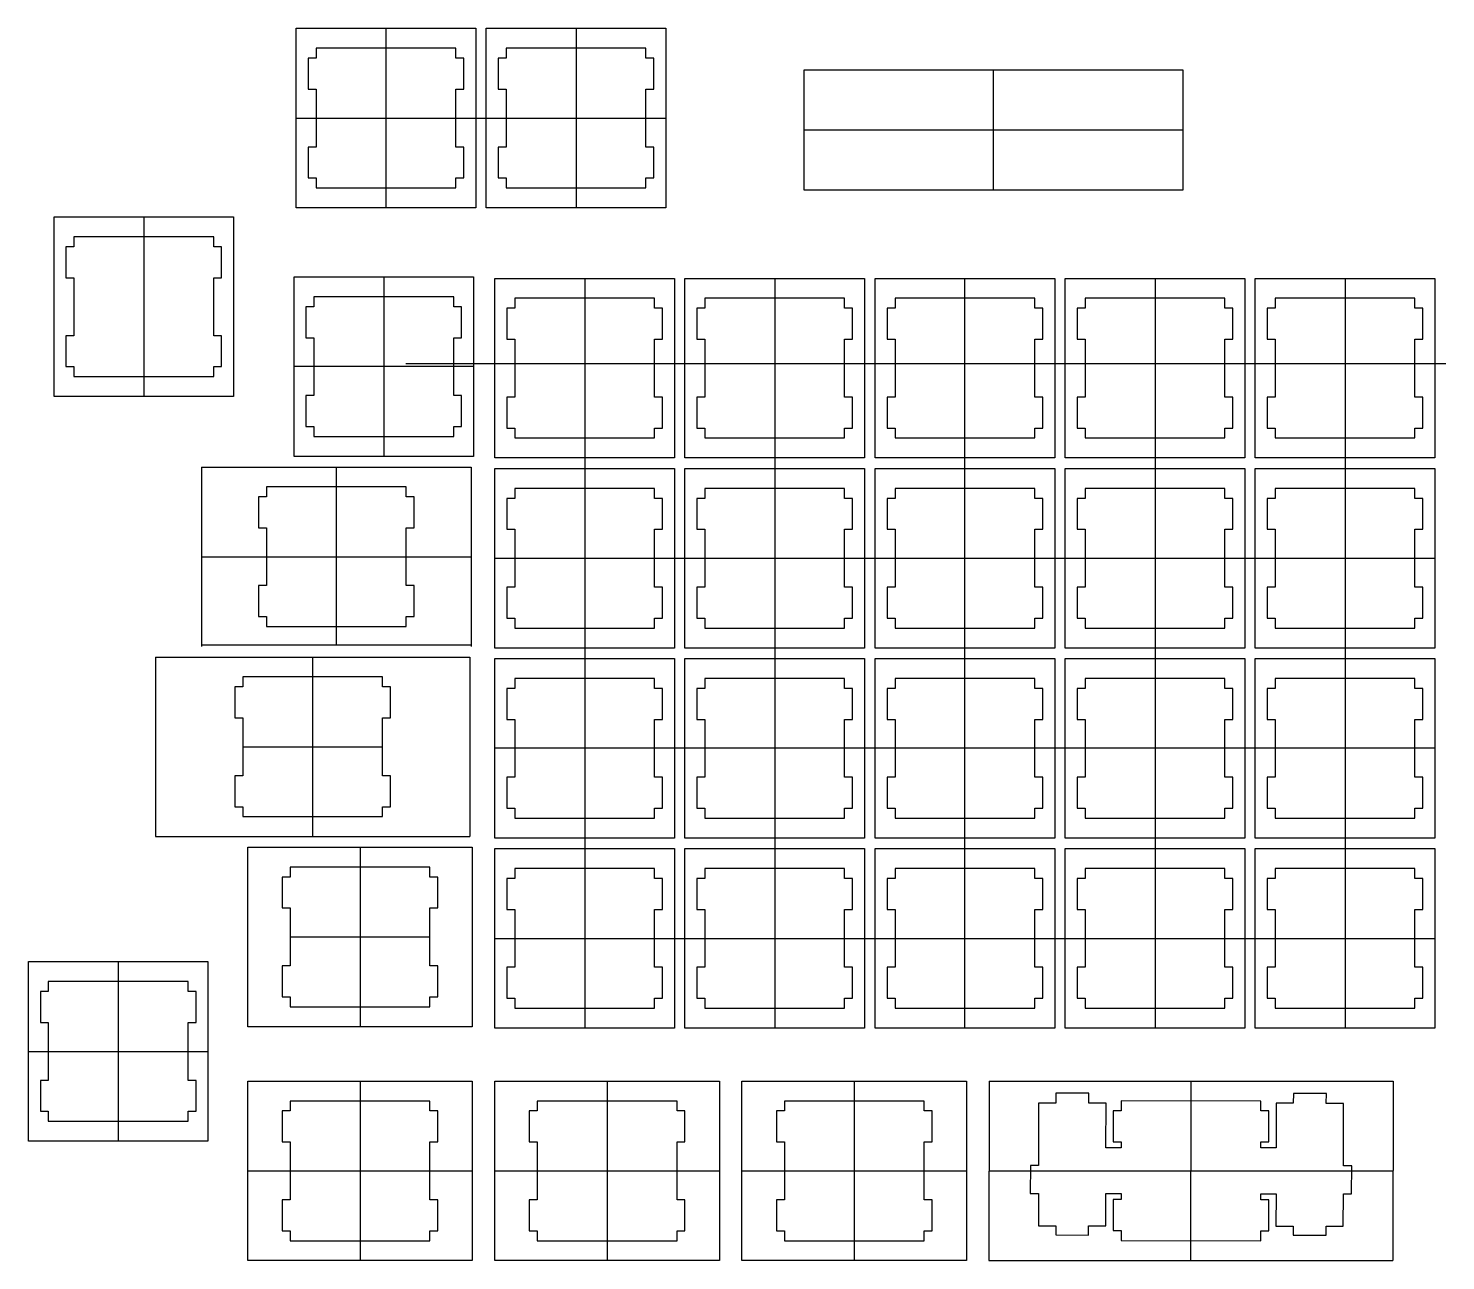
# Model space of a CAD drawing. Header units: millimetres. Extents: x -171 to 282, y -363 to -42.
# Drawn here: x -171.5 to -29.5, y -165.3 to -41.8 of the extents above; entities that cross this region are included whole.
import ezdxf

# ---------------------------------------------------------------- set-up
doc = ezdxf.new("R2010")
doc.units = ezdxf.units.MM
doc.layers.add('livello 1', color=1, linetype='Continuous', lineweight=25, true_color=0xff0000)

msp = doc.modelspace()

# ---------------------------------------------------------------- linework, layer by layer
at = {"layer": 'livello 1'}
for p, q in [((-142.66, -43.81), (-142.66, -44.81)), ((-128.66, -43.81), (-142.66, -43.81)), ((-128.66, -44.81), (-128.66, -43.81)), ((-123.61, -43.81), (-123.61, -44.81)), ((-109.61, -43.81), (-123.61, -43.81)), ((-109.61, -44.81), (-109.61, -43.81)), ((-142.66, -44.81), (-143.46, -44.81)), ((-143.46, -44.81), (-143.46, -47.91)), ((-127.86, -44.81), (-128.66, -44.81)), ((-127.86, -47.91), (-127.86, -44.81)), ((-123.61, -44.81), (-124.41, -44.81)), ((-124.41, -44.81), (-124.41, -47.91)), ((-108.81, -44.81), (-109.61, -44.81)), ((-108.81, -47.91), (-108.81, -44.81)), ((-143.46, -47.91), (-142.66, -47.91)), ((-142.66, -47.91), (-142.66, -53.71)), ((-128.66, -53.71), (-128.66, -47.91)), ((-128.66, -47.91), (-127.86, -47.91)), ((-124.41, -47.91), (-123.61, -47.91)), ((-123.61, -47.91), (-123.61, -53.71)), ((-109.61, -53.71), (-109.61, -47.91)), ((-109.61, -47.91), (-108.81, -47.91)), ((-142.66, -53.71), (-143.46, -53.71)), ((-143.46, -53.71), (-143.46, -56.81)), ((-127.86, -53.71), (-128.66, -53.71)), ((-127.86, -56.81), (-127.86, -53.71)), ((-123.61, -53.71), (-124.41, -53.71)), ((-124.41, -53.71), (-124.41, -56.81)), ((-108.81, -53.71), (-109.61, -53.71)), ((-108.81, -56.81), (-108.81, -53.71)), ((-143.46, -56.81), (-142.66, -56.81)), ((-142.66, -56.81), (-142.66, -57.81)), ((-142.66, -57.81), (-128.66, -57.81)), ((-128.66, -57.81), (-128.66, -56.81)), ((-128.66, -56.81), (-127.86, -56.81)), ((-124.41, -56.81), (-123.61, -56.81)), ((-123.61, -56.81), (-123.61, -57.81)), ((-123.61, -57.81), (-109.61, -57.81)), ((-109.61, -57.81), (-109.61, -56.81)), ((-109.61, -56.81), (-108.81, -56.81)), ((-166.92, -63.72), (-167.72, -63.72)), ((-167.72, -63.72), (-167.72, -66.82)), ((-166.92, -62.72), (-166.92, -63.72)), ((-152.92, -62.72), (-166.92, -62.72)), ((-152.92, -63.72), (-152.92, -62.72)), ((-152.12, -63.72), (-152.92, -63.72)), ((-152.12, -66.82), (-152.12, -63.72)), ((-167.72, -66.82), (-166.92, -66.82)), ((-166.92, -66.82), (-166.92, -72.62)), ((-152.92, -72.62), (-152.92, -66.82)), ((-152.92, -66.82), (-152.12, -66.82)), ((-142.87, -68.72), (-142.87, -69.72)), ((-128.87, -68.72), (-142.87, -68.72)), ((-128.87, -69.72), (-128.87, -68.72)), ((-122.74, -68.87), (-122.74, -69.87)), ((-108.74, -68.87), (-122.74, -68.87)), ((-108.74, -69.87), (-108.74, -68.87)), ((-103.69, -68.87), (-103.69, -69.87)), ((-89.69, -68.87), (-103.69, -68.87)), ((-89.69, -69.87), (-89.69, -68.87)), ((-84.64, -68.87), (-84.64, -69.87)), ((-70.64, -68.87), (-84.64, -68.87)), ((-70.64, -69.87), (-70.64, -68.87)), ((-65.59, -68.87), (-65.59, -69.87)), ((-51.59, -68.87), (-65.59, -68.87)), ((-51.59, -69.87), (-51.59, -68.87)), ((-46.54, -68.87), (-46.54, -69.87)), ((-32.54, -68.87), (-46.54, -68.87)), ((-32.54, -69.87), (-32.54, -68.87)), ((-142.87, -69.72), (-143.67, -69.72)), ((-143.67, -69.72), (-143.67, -72.82)), ((-128.07, -69.72), (-128.87, -69.72)), ((-128.07, -72.82), (-128.07, -69.72)), ((-122.74, -69.87), (-123.54, -69.87)), ((-123.54, -69.87), (-123.54, -72.97)), ((-107.94, -69.87), (-108.74, -69.87)), ((-107.94, -72.97), (-107.94, -69.87)), ((-103.69, -69.87), (-104.49, -69.87)), ((-104.49, -69.87), (-104.49, -72.97)), ((-88.89, -69.87), (-89.69, -69.87)), ((-88.89, -72.97), (-88.89, -69.87)), ((-84.64, -69.87), (-85.44, -69.87)), ((-85.44, -69.87), (-85.44, -72.97)), ((-69.84, -69.87), (-70.64, -69.87)), ((-69.84, -72.97), (-69.84, -69.87)), ((-65.59, -69.87), (-66.39, -69.87)), ((-66.39, -69.87), (-66.39, -72.97)), ((-50.79, -69.87), (-51.59, -69.87)), ((-50.79, -72.97), (-50.79, -69.87)), ((-46.54, -69.87), (-47.34, -69.87)), ((-47.34, -69.87), (-47.34, -72.97)), ((-31.74, -69.87), (-32.54, -69.87)), ((-31.74, -72.97), (-31.74, -69.87)), ((-166.92, -72.62), (-167.72, -72.62)), ((-167.72, -72.62), (-167.72, -75.72)), ((-152.12, -72.62), (-152.92, -72.62)), ((-152.12, -75.72), (-152.12, -72.62)), ((-143.67, -72.82), (-142.87, -72.82)), ((-142.87, -72.82), (-142.87, -78.62)), ((-128.87, -78.62), (-128.87, -72.82)), ((-128.87, -72.82), (-128.07, -72.82)), ((-123.54, -72.97), (-122.74, -72.97)), ((-122.74, -72.97), (-122.74, -78.77)), ((-108.74, -78.77), (-108.74, -72.97)), ((-108.74, -72.97), (-107.94, -72.97)), ((-104.49, -72.97), (-103.69, -72.97)), ((-103.69, -72.97), (-103.69, -78.77)), ((-89.69, -78.77), (-89.69, -72.97)), ((-89.69, -72.97), (-88.89, -72.97)), ((-85.44, -72.97), (-84.64, -72.97)), ((-84.64, -72.97), (-84.64, -78.77)), ((-70.64, -78.77), (-70.64, -72.97)), ((-70.64, -72.97), (-69.84, -72.97)), ((-66.39, -72.97), (-65.59, -72.97)), ((-65.59, -72.97), (-65.59, -78.77)), ((-51.59, -78.77), (-51.59, -72.97)), ((-51.59, -72.97), (-50.79, -72.97)), ((-47.34, -72.97), (-46.54, -72.97)), ((-46.54, -72.97), (-46.54, -78.77)), ((-32.54, -78.77), (-32.54, -72.97)), ((-32.54, -72.97), (-31.74, -72.97)), ((-167.72, -75.72), (-166.92, -75.72)), ((-166.92, -75.72), (-166.92, -76.72)), ((-152.92, -76.72), (-152.92, -75.72)), ((-152.92, -75.72), (-152.12, -75.72)), ((-166.92, -76.72), (-152.92, -76.72)), ((-142.87, -78.62), (-143.67, -78.62)), ((-143.67, -78.62), (-143.67, -81.72)), ((-128.07, -78.62), (-128.87, -78.62)), ((-128.07, -81.72), (-128.07, -78.62)), ((-122.74, -78.77), (-123.54, -78.77)), ((-123.54, -78.77), (-123.54, -81.87)), ((-107.94, -78.77), (-108.74, -78.77)), ((-107.94, -81.87), (-107.94, -78.77)), ((-103.69, -78.77), (-104.49, -78.77)), ((-104.49, -78.77), (-104.49, -81.87)), ((-88.89, -78.77), (-89.69, -78.77)), ((-88.89, -81.87), (-88.89, -78.77)), ((-84.64, -78.77), (-85.44, -78.77)), ((-85.44, -78.77), (-85.44, -81.87)), ((-69.84, -78.77), (-70.64, -78.77)), ((-69.84, -81.87), (-69.84, -78.77)), ((-65.59, -78.77), (-66.39, -78.77)), ((-66.39, -78.77), (-66.39, -81.87)), ((-50.79, -78.77), (-51.59, -78.77)), ((-50.79, -81.87), (-50.79, -78.77)), ((-46.54, -78.77), (-47.34, -78.77)), ((-47.34, -78.77), (-47.34, -81.87)), ((-31.74, -78.77), (-32.54, -78.77)), ((-31.74, -81.87), (-31.74, -78.77)), ((-143.67, -81.72), (-142.87, -81.72)), ((-142.87, -81.72), (-142.87, -82.72)), ((-128.87, -82.72), (-128.87, -81.72)), ((-128.87, -81.72), (-128.07, -81.72)), ((-123.54, -81.87), (-122.74, -81.87)), ((-122.74, -81.87), (-122.74, -82.87)), ((-108.74, -82.87), (-108.74, -81.87)), ((-108.74, -81.87), (-107.94, -81.87)), ((-104.49, -81.87), (-103.69, -81.87)), ((-103.69, -81.87), (-103.69, -82.87)), ((-89.69, -82.87), (-89.69, -81.87)), ((-89.69, -81.87), (-88.89, -81.87)), ((-85.44, -81.87), (-84.64, -81.87)), ((-84.64, -81.87), (-84.64, -82.87)), ((-70.64, -82.87), (-70.64, -81.87)), ((-70.64, -81.87), (-69.84, -81.87)), ((-66.39, -81.87), (-65.59, -81.87)), ((-65.59, -81.87), (-65.59, -82.87)), ((-51.59, -82.87), (-51.59, -81.87)), ((-51.59, -81.87), (-50.79, -81.87)), ((-47.34, -81.87), (-46.54, -81.87)), ((-46.54, -81.87), (-46.54, -82.87)), ((-32.54, -82.87), (-32.54, -81.87)), ((-32.54, -81.87), (-31.74, -81.87)), ((-142.87, -82.72), (-128.87, -82.72)), ((-122.74, -82.87), (-108.74, -82.87)), ((-103.69, -82.87), (-89.69, -82.87)), ((-84.64, -82.87), (-70.64, -82.87)), ((-65.59, -82.87), (-51.59, -82.87)), ((-46.54, -82.87), (-32.54, -82.87)), ((-147.63, -87.77), (-147.63, -88.77)), ((-133.63, -87.77), (-147.63, -87.77)), ((-133.63, -88.77), (-133.63, -87.77)), ((-122.74, -87.92), (-122.74, -88.92)), ((-108.74, -87.92), (-122.74, -87.92)), ((-108.74, -88.92), (-108.74, -87.92)), ((-103.69, -87.92), (-103.69, -88.92)), ((-89.69, -87.92), (-103.69, -87.92)), ((-89.69, -88.92), (-89.69, -87.92)), ((-84.64, -87.92), (-84.64, -88.92)), ((-70.64, -87.92), (-84.64, -87.92)), ((-70.64, -88.92), (-70.64, -87.92)), ((-65.59, -87.92), (-65.59, -88.92)), ((-51.59, -87.92), (-65.59, -87.92)), ((-51.59, -88.92), (-51.59, -87.92)), ((-46.54, -87.92), (-46.54, -88.92)), ((-32.54, -87.92), (-46.54, -87.92)), ((-32.54, -88.92), (-32.54, -87.92)), ((-147.63, -88.77), (-148.43, -88.77)), ((-148.43, -88.77), (-148.43, -91.87)), ((-132.83, -88.77), (-133.63, -88.77)), ((-132.83, -91.87), (-132.83, -88.77)), ((-122.74, -88.92), (-123.54, -88.92)), ((-123.54, -88.92), (-123.54, -92.02)), ((-107.94, -88.92), (-108.74, -88.92)), ((-107.94, -92.02), (-107.94, -88.92)), ((-103.69, -88.92), (-104.49, -88.92)), ((-104.49, -88.92), (-104.49, -92.02)), ((-88.89, -88.92), (-89.69, -88.92)), ((-88.89, -92.02), (-88.89, -88.92)), ((-84.64, -88.92), (-85.44, -88.92)), ((-85.44, -88.92), (-85.44, -92.02)), ((-69.84, -88.92), (-70.64, -88.92)), ((-69.84, -92.02), (-69.84, -88.92)), ((-65.59, -88.92), (-66.39, -88.92)), ((-66.39, -88.92), (-66.39, -92.02)), ((-50.79, -88.92), (-51.59, -88.92)), ((-50.79, -92.02), (-50.79, -88.92)), ((-46.54, -88.92), (-47.34, -88.92)), ((-47.34, -88.92), (-47.34, -92.02)), ((-31.74, -88.92), (-32.54, -88.92)), ((-31.74, -92.02), (-31.74, -88.92)), ((-148.43, -91.87), (-147.63, -91.87)), ((-147.63, -91.87), (-147.63, -97.67)), ((-133.63, -97.67), (-133.63, -91.87)), ((-133.63, -91.87), (-132.83, -91.87)), ((-123.54, -92.02), (-122.74, -92.02)), ((-122.74, -92.02), (-122.74, -97.82)), ((-108.74, -97.82), (-108.74, -92.02)), ((-108.74, -92.02), (-107.94, -92.02)), ((-104.49, -92.02), (-103.69, -92.02)), ((-103.69, -92.02), (-103.69, -97.82)), ((-89.69, -97.82), (-89.69, -92.02)), ((-89.69, -92.02), (-88.89, -92.02)), ((-85.44, -92.02), (-84.64, -92.02)), ((-84.64, -92.02), (-84.64, -97.82)), ((-70.64, -97.82), (-70.64, -92.02)), ((-70.64, -92.02), (-69.84, -92.02)), ((-66.39, -92.02), (-65.59, -92.02)), ((-65.59, -92.02), (-65.59, -97.82)), ((-51.59, -97.82), (-51.59, -92.02)), ((-51.59, -92.02), (-50.79, -92.02)), ((-47.34, -92.02), (-46.54, -92.02)), ((-46.54, -92.02), (-46.54, -97.82)), ((-32.54, -97.82), (-32.54, -92.02)), ((-32.54, -92.02), (-31.74, -92.02)), ((-147.63, -97.67), (-148.43, -97.67)), ((-148.43, -97.67), (-148.43, -100.77)), ((-132.83, -97.67), (-133.63, -97.67)), ((-132.83, -100.77), (-132.83, -97.67)), ((-122.74, -97.82), (-123.54, -97.82)), ((-123.54, -97.82), (-123.54, -100.92)), ((-107.94, -97.82), (-108.74, -97.82)), ((-107.94, -100.92), (-107.94, -97.82)), ((-103.69, -97.82), (-104.49, -97.82)), ((-104.49, -97.82), (-104.49, -100.92)), ((-88.89, -97.82), (-89.69, -97.82)), ((-88.89, -100.92), (-88.89, -97.82)), ((-84.64, -97.82), (-85.44, -97.82)), ((-85.44, -97.82), (-85.44, -100.92)), ((-69.84, -97.82), (-70.64, -97.82)), ((-69.84, -100.92), (-69.84, -97.82)), ((-65.59, -97.82), (-66.39, -97.82)), ((-66.39, -97.82), (-66.39, -100.92)), ((-50.79, -97.82), (-51.59, -97.82)), ((-50.79, -100.92), (-50.79, -97.82)), ((-46.54, -97.82), (-47.34, -97.82)), ((-47.34, -97.82), (-47.34, -100.92)), ((-31.74, -97.82), (-32.54, -97.82)), ((-31.74, -100.92), (-31.74, -97.82)), ((-148.43, -100.77), (-147.63, -100.77)), ((-147.63, -100.77), (-147.63, -101.77)), ((-133.63, -101.77), (-133.63, -100.77)), ((-133.63, -100.77), (-132.83, -100.77)), ((-147.63, -101.77), (-133.63, -101.77)), ((-123.54, -100.92), (-122.74, -100.92)), ((-122.74, -100.92), (-122.74, -101.92)), ((-122.74, -101.92), (-108.74, -101.92)), ((-108.74, -101.92), (-108.74, -100.92)), ((-108.74, -100.92), (-107.94, -100.92)), ((-104.49, -100.92), (-103.69, -100.92)), ((-103.69, -100.92), (-103.69, -101.92)), ((-103.69, -101.92), (-89.69, -101.92)), ((-89.69, -101.92), (-89.69, -100.92)), ((-89.69, -100.92), (-88.89, -100.92)), ((-85.44, -100.92), (-84.64, -100.92)), ((-84.64, -100.92), (-84.64, -101.92)), ((-84.64, -101.92), (-70.64, -101.92)), ((-70.64, -101.92), (-70.64, -100.92)), ((-70.64, -100.92), (-69.84, -100.92)), ((-66.39, -100.92), (-65.59, -100.92)), ((-65.59, -100.92), (-65.59, -101.92)), ((-65.59, -101.92), (-51.59, -101.92)), ((-51.59, -101.92), (-51.59, -100.92)), ((-51.59, -100.92), (-50.79, -100.92)), ((-47.34, -100.92), (-46.54, -100.92)), ((-46.54, -100.92), (-46.54, -101.92)), ((-46.54, -101.92), (-32.54, -101.92)), ((-32.54, -101.92), (-32.54, -100.92)), ((-32.54, -100.92), (-31.74, -100.92)), ((-150.01, -107.82), (-150.81, -107.82)), ((-150.81, -107.82), (-150.81, -110.92)), ((-150.01, -106.82), (-150.01, -107.82)), ((-136.01, -106.82), (-150.01, -106.82)), ((-136.01, -107.82), (-136.01, -106.82)), ((-135.21, -107.82), (-136.01, -107.82)), ((-135.21, -110.92), (-135.21, -107.82)), ((-122.74, -106.97), (-122.74, -107.97)), ((-108.74, -106.97), (-122.74, -106.97)), ((-108.74, -107.97), (-108.74, -106.97)), ((-103.69, -106.97), (-103.69, -107.97)), ((-89.69, -106.97), (-103.69, -106.97)), ((-89.69, -107.97), (-89.69, -106.97)), ((-84.64, -106.97), (-84.64, -107.97)), ((-70.64, -106.97), (-84.64, -106.97)), ((-70.64, -107.97), (-70.64, -106.97)), ((-65.59, -106.97), (-65.59, -107.97)), ((-51.59, -106.97), (-65.59, -106.97)), ((-51.59, -107.97), (-51.59, -106.97)), ((-46.54, -106.97), (-46.54, -107.97)), ((-32.54, -106.97), (-46.54, -106.97)), ((-32.54, -107.97), (-32.54, -106.97)), ((-122.74, -107.97), (-123.54, -107.97)), ((-123.54, -107.97), (-123.54, -111.07)), ((-107.94, -107.97), (-108.74, -107.97)), ((-107.94, -111.07), (-107.94, -107.97)), ((-103.69, -107.97), (-104.49, -107.97)), ((-104.49, -107.97), (-104.49, -111.07)), ((-88.89, -107.97), (-89.69, -107.97)), ((-88.89, -111.07), (-88.89, -107.97)), ((-84.64, -107.97), (-85.44, -107.97)), ((-85.44, -107.97), (-85.44, -111.07)), ((-69.84, -107.97), (-70.64, -107.97)), ((-69.84, -111.07), (-69.84, -107.97)), ((-65.59, -107.97), (-66.39, -107.97)), ((-66.39, -107.97), (-66.39, -111.07)), ((-50.79, -107.97), (-51.59, -107.97)), ((-50.79, -111.07), (-50.79, -107.97)), ((-46.54, -107.97), (-47.34, -107.97)), ((-47.34, -107.97), (-47.34, -111.07)), ((-31.74, -107.97), (-32.54, -107.97)), ((-31.74, -111.07), (-31.74, -107.97)), ((-150.81, -110.92), (-150.01, -110.92)), ((-150.01, -110.92), (-150.01, -116.72)), ((-136.01, -116.72), (-136.01, -110.92)), ((-136.01, -110.92), (-135.21, -110.92)), ((-123.54, -111.07), (-122.74, -111.07)), ((-122.74, -111.07), (-122.74, -116.87)), ((-108.74, -116.87), (-108.74, -111.07)), ((-108.74, -111.07), (-107.94, -111.07)), ((-104.49, -111.07), (-103.69, -111.07)), ((-103.69, -111.07), (-103.69, -116.87)), ((-89.69, -116.87), (-89.69, -111.07)), ((-89.69, -111.07), (-88.89, -111.07)), ((-85.44, -111.07), (-84.64, -111.07)), ((-84.64, -111.07), (-84.64, -116.87)), ((-70.64, -116.87), (-70.64, -111.07)), ((-70.64, -111.07), (-69.84, -111.07)), ((-66.39, -111.07), (-65.59, -111.07)), ((-65.59, -111.07), (-65.59, -116.87)), ((-51.59, -116.87), (-51.59, -111.07)), ((-51.59, -111.07), (-50.79, -111.07)), ((-47.34, -111.07), (-46.54, -111.07)), ((-46.54, -111.07), (-46.54, -116.87)), ((-32.54, -116.87), (-32.54, -111.07)), ((-32.54, -111.07), (-31.74, -111.07)), ((-150.01, -116.72), (-150.81, -116.72)), ((-150.81, -116.72), (-150.81, -119.82)), ((-135.21, -116.72), (-136.01, -116.72)), ((-135.21, -119.82), (-135.21, -116.72)), ((-122.74, -116.87), (-123.54, -116.87)), ((-123.54, -116.87), (-123.54, -119.97)), ((-107.94, -116.87), (-108.74, -116.87)), ((-107.94, -119.97), (-107.94, -116.87)), ((-103.69, -116.87), (-104.49, -116.87)), ((-104.49, -116.87), (-104.49, -119.97)), ((-88.89, -116.87), (-89.69, -116.87)), ((-88.89, -119.97), (-88.89, -116.87)), ((-84.64, -116.87), (-85.44, -116.87)), ((-85.44, -116.87), (-85.44, -119.97)), ((-69.84, -116.87), (-70.64, -116.87)), ((-69.84, -119.97), (-69.84, -116.87)), ((-65.59, -116.87), (-66.39, -116.87)), ((-66.39, -116.87), (-66.39, -119.97)), ((-50.79, -116.87), (-51.59, -116.87)), ((-50.79, -119.97), (-50.79, -116.87)), ((-46.54, -116.87), (-47.34, -116.87)), ((-47.34, -116.87), (-47.34, -119.97)), ((-31.74, -116.87), (-32.54, -116.87)), ((-31.74, -119.97), (-31.74, -116.87)), ((-150.81, -119.82), (-150.01, -119.82)), ((-150.01, -119.82), (-150.01, -120.82)), ((-136.01, -120.82), (-136.01, -119.82)), ((-136.01, -119.82), (-135.21, -119.82)), ((-123.54, -119.97), (-122.74, -119.97)), ((-122.74, -119.97), (-122.74, -120.97)), ((-108.74, -120.97), (-108.74, -119.97)), ((-108.74, -119.97), (-107.94, -119.97)), ((-104.49, -119.97), (-103.69, -119.97)), ((-103.69, -119.97), (-103.69, -120.97)), ((-89.69, -120.97), (-89.69, -119.97)), ((-89.69, -119.97), (-88.89, -119.97)), ((-85.44, -119.97), (-84.64, -119.97)), ((-84.64, -119.97), (-84.64, -120.97)), ((-70.64, -120.97), (-70.64, -119.97)), ((-70.64, -119.97), (-69.84, -119.97)), ((-66.39, -119.97), (-65.59, -119.97)), ((-65.59, -119.97), (-65.59, -120.97)), ((-51.59, -120.97), (-51.59, -119.97)), ((-51.59, -119.97), (-50.79, -119.97)), ((-47.34, -119.97), (-46.54, -119.97)), ((-46.54, -119.97), (-46.54, -120.97)), ((-32.54, -120.97), (-32.54, -119.97)), ((-32.54, -119.97), (-31.74, -119.97)), ((-150.01, -120.82), (-136.01, -120.82)), ((-122.74, -120.97), (-108.74, -120.97)), ((-103.69, -120.97), (-89.69, -120.97)), ((-84.64, -120.97), (-70.64, -120.97)), ((-65.59, -120.97), (-51.59, -120.97)), ((-46.54, -120.97), (-32.54, -120.97)), ((-145.25, -125.87), (-145.25, -126.87)), ((-131.25, -125.87), (-145.25, -125.87)), ((-131.25, -126.87), (-131.25, -125.87)), ((-122.74, -126.02), (-122.74, -127.02)), ((-108.74, -126.02), (-122.74, -126.02)), ((-108.74, -127.02), (-108.74, -126.02)), ((-103.69, -126.02), (-103.69, -127.02)), ((-89.69, -126.02), (-103.69, -126.02)), ((-89.69, -127.02), (-89.69, -126.02)), ((-84.64, -126.02), (-84.64, -127.02)), ((-70.64, -126.02), (-84.64, -126.02)), ((-70.64, -127.02), (-70.64, -126.02)), ((-65.59, -126.02), (-65.59, -127.02)), ((-51.59, -126.02), (-65.59, -126.02)), ((-51.59, -127.02), (-51.59, -126.02)), ((-46.54, -126.02), (-46.54, -127.02)), ((-32.54, -126.02), (-46.54, -126.02)), ((-32.54, -127.02), (-32.54, -126.02)), ((-145.25, -126.87), (-146.05, -126.87)), ((-146.05, -126.87), (-146.05, -129.97)), ((-130.45, -126.87), (-131.25, -126.87)), ((-130.45, -129.97), (-130.45, -126.87)), ((-122.74, -127.02), (-123.54, -127.02)), ((-123.54, -127.02), (-123.54, -130.12)), ((-107.94, -127.02), (-108.74, -127.02)), ((-107.94, -130.12), (-107.94, -127.02)), ((-103.69, -127.02), (-104.49, -127.02)), ((-104.49, -127.02), (-104.49, -130.12)), ((-88.89, -127.02), (-89.69, -127.02)), ((-88.89, -130.12), (-88.89, -127.02)), ((-84.64, -127.02), (-85.44, -127.02)), ((-85.44, -127.02), (-85.44, -130.12)), ((-69.84, -127.02), (-70.64, -127.02)), ((-69.84, -130.12), (-69.84, -127.02)), ((-65.59, -127.02), (-66.39, -127.02)), ((-66.39, -127.02), (-66.39, -130.12)), ((-50.79, -127.02), (-51.59, -127.02)), ((-50.79, -130.12), (-50.79, -127.02)), ((-46.54, -127.02), (-47.34, -127.02)), ((-47.34, -127.02), (-47.34, -130.12)), ((-31.74, -127.02), (-32.54, -127.02)), ((-31.74, -130.12), (-31.74, -127.02)), ((-146.05, -129.97), (-145.25, -129.97)), ((-145.25, -129.97), (-145.25, -135.77)), ((-131.25, -135.77), (-131.25, -129.97)), ((-131.25, -129.97), (-130.45, -129.97)), ((-123.54, -130.12), (-122.74, -130.12)), ((-122.74, -130.12), (-122.74, -135.92)), ((-108.74, -135.92), (-108.74, -130.12)), ((-108.74, -130.12), (-107.94, -130.12)), ((-104.49, -130.12), (-103.69, -130.12)), ((-103.69, -130.12), (-103.69, -135.92)), ((-89.69, -135.92), (-89.69, -130.12)), ((-89.69, -130.12), (-88.89, -130.12)), ((-85.44, -130.12), (-84.64, -130.12)), ((-84.64, -130.12), (-84.64, -135.92)), ((-70.64, -135.92), (-70.64, -130.12)), ((-70.64, -130.12), (-69.84, -130.12)), ((-66.39, -130.12), (-65.59, -130.12)), ((-65.59, -130.12), (-65.59, -135.92)), ((-51.59, -135.92), (-51.59, -130.12)), ((-51.59, -130.12), (-50.79, -130.12)), ((-47.34, -130.12), (-46.54, -130.12)), ((-46.54, -130.12), (-46.54, -135.92)), ((-32.54, -135.92), (-32.54, -130.12)), ((-32.54, -130.12), (-31.74, -130.12)), ((-145.25, -135.77), (-146.05, -135.77)), ((-146.05, -135.77), (-146.05, -138.87)), ((-130.45, -135.77), (-131.25, -135.77)), ((-130.45, -138.87), (-130.45, -135.77)), ((-122.74, -135.92), (-123.54, -135.92)), ((-123.54, -135.92), (-123.54, -139.02)), ((-107.94, -135.92), (-108.74, -135.92)), ((-107.94, -139.02), (-107.94, -135.92)), ((-103.69, -135.92), (-104.49, -135.92)), ((-104.49, -135.92), (-104.49, -139.02)), ((-88.89, -135.92), (-89.69, -135.92)), ((-88.89, -139.02), (-88.89, -135.92)), ((-84.64, -135.92), (-85.44, -135.92)), ((-85.44, -135.92), (-85.44, -139.02)), ((-69.84, -135.92), (-70.64, -135.92)), ((-69.84, -139.02), (-69.84, -135.92)), ((-65.59, -135.92), (-66.39, -135.92)), ((-66.39, -135.92), (-66.39, -139.02)), ((-50.79, -135.92), (-51.59, -135.92)), ((-50.79, -139.02), (-50.79, -135.92)), ((-46.54, -135.92), (-47.34, -135.92)), ((-47.34, -135.92), (-47.34, -139.02)), ((-31.74, -135.92), (-32.54, -135.92)), ((-31.74, -139.02), (-31.74, -135.92)), ((-169.49, -137.35), (-169.49, -138.35)), ((-155.49, -137.35), (-169.49, -137.35)), ((-155.49, -138.35), (-155.49, -137.35)), ((-169.49, -138.35), (-170.29, -138.35)), ((-170.29, -138.35), (-170.29, -141.45)), ((-154.69, -138.35), (-155.49, -138.35)), ((-154.69, -141.45), (-154.69, -138.35)), ((-146.05, -138.87), (-145.25, -138.87)), ((-145.25, -138.87), (-145.25, -139.87)), ((-131.25, -139.87), (-131.25, -138.87)), ((-131.25, -138.87), (-130.45, -138.87)), ((-123.54, -139.02), (-122.74, -139.02)), ((-122.74, -139.02), (-122.74, -140.02)), ((-108.74, -140.02), (-108.74, -139.02)), ((-108.74, -139.02), (-107.94, -139.02)), ((-104.49, -139.02), (-103.69, -139.02)), ((-103.69, -139.02), (-103.69, -140.02)), ((-89.69, -140.02), (-89.69, -139.02)), ((-89.69, -139.02), (-88.89, -139.02)), ((-85.44, -139.02), (-84.64, -139.02)), ((-84.64, -139.02), (-84.64, -140.02)), ((-70.64, -140.02), (-70.64, -139.02)), ((-70.64, -139.02), (-69.84, -139.02)), ((-66.39, -139.02), (-65.59, -139.02)), ((-65.59, -139.02), (-65.59, -140.02)), ((-51.59, -140.02), (-51.59, -139.02)), ((-51.59, -139.02), (-50.79, -139.02)), ((-47.34, -139.02), (-46.54, -139.02)), ((-46.54, -139.02), (-46.54, -140.02)), ((-32.54, -140.02), (-32.54, -139.02)), ((-32.54, -139.02), (-31.74, -139.02)), ((-145.25, -139.87), (-131.25, -139.87)), ((-122.74, -140.02), (-108.74, -140.02)), ((-103.69, -140.02), (-89.69, -140.02)), ((-84.64, -140.02), (-70.64, -140.02)), ((-65.59, -140.02), (-51.59, -140.02)), ((-46.54, -140.02), (-32.54, -140.02)), ((-170.29, -141.45), (-169.49, -141.45)), ((-169.49, -141.45), (-169.49, -147.25)), ((-155.49, -147.25), (-155.49, -141.45)), ((-155.49, -141.45), (-154.69, -141.45)), ((-169.49, -147.25), (-170.29, -147.25)), ((-170.29, -147.25), (-170.29, -150.35)), ((-154.69, -147.25), (-155.49, -147.25)), ((-154.69, -150.35), (-154.69, -147.25)), ((-68.52, -148.54), (-68.53, -149.52)), ((-65.22, -148.55), (-68.52, -148.54)), ((-65.22, -149.53), (-65.22, -148.55)), ((-44.72, -148.57), (-44.73, -149.55)), ((-41.42, -148.58), (-44.72, -148.57)), ((-41.43, -149.56), (-41.42, -148.58)), ((-170.29, -150.35), (-169.49, -150.35)), ((-169.49, -150.35), (-169.49, -151.35)), ((-155.49, -151.35), (-155.49, -150.35)), ((-155.49, -150.35), (-154.69, -150.35)), ((-145.25, -150.32), (-146.05, -150.32)), ((-146.05, -150.32), (-146.05, -153.42)), ((-145.25, -149.32), (-145.25, -150.32)), ((-131.25, -149.32), (-145.25, -149.32)), ((-131.25, -150.32), (-131.25, -149.32)), ((-130.45, -150.32), (-131.25, -150.32)), ((-130.45, -153.42), (-130.45, -150.32)), ((-120.49, -150.32), (-121.29, -150.32)), ((-121.29, -150.32), (-121.29, -153.42)), ((-120.49, -149.32), (-120.49, -150.32)), ((-106.49, -149.32), (-120.49, -149.32)), ((-106.49, -150.32), (-106.49, -149.32)), ((-105.69, -150.32), (-106.49, -150.32)), ((-105.69, -153.42), (-105.69, -150.32)), ((-95.73, -150.32), (-96.53, -150.32)), ((-96.53, -150.32), (-96.53, -153.42)), ((-95.73, -149.32), (-95.73, -150.32)), ((-81.73, -149.32), (-95.73, -149.32)), ((-81.73, -150.32), (-81.73, -149.32)), ((-80.93, -150.32), (-81.73, -150.32)), ((-80.93, -153.42), (-80.93, -150.32)), ((-70.25, -149.52), (-70.26, -155.79)), ((-68.53, -149.52), (-70.25, -149.52)), ((-63.5, -149.53), (-65.22, -149.53)), ((-63.51, -154), (-63.5, -149.53)), ((-61.98, -150.3), (-62.78, -150.3)), ((-62.78, -150.3), (-62.78, -153.4)), ((-61.97, -149.3), (-61.98, -150.3)), ((-47.98, -149.32), (-61.97, -149.3)), ((-47.98, -150.32), (-47.98, -149.32)), ((-47.18, -150.32), (-47.98, -150.32)), ((-47.18, -153.42), (-47.18, -150.32)), ((-46.45, -149.55), (-46.46, -154.02)), ((-44.73, -149.55), (-46.45, -149.55)), ((-39.7, -149.56), (-41.43, -149.56)), ((-39.71, -155.83), (-39.7, -149.56)), ((-169.49, -151.35), (-155.49, -151.35)), ((-146.05, -153.42), (-145.25, -153.42)), ((-145.25, -153.42), (-145.25, -159.22)), ((-131.25, -159.22), (-131.25, -153.42)), ((-131.25, -153.42), (-130.45, -153.42)), ((-121.29, -153.42), (-120.49, -153.42)), ((-120.49, -153.42), (-120.49, -159.22)), ((-106.49, -159.22), (-106.49, -153.42)), ((-106.49, -153.42), (-105.69, -153.42)), ((-96.53, -153.42), (-95.73, -153.42)), ((-95.73, -153.42), (-95.73, -159.22)), ((-81.73, -159.22), (-81.73, -153.42)), ((-81.73, -153.42), (-80.93, -153.42)), ((-61.98, -154), (-63.51, -154)), ((-62.78, -153.4), (-61.98, -153.4)), ((-61.98, -153.4), (-61.98, -154)), ((-47.98, -154.02), (-47.98, -153.42)), ((-47.98, -153.42), (-47.18, -153.42)), ((-46.46, -154.02), (-47.98, -154.02)), ((-71.08, -155.79), (-71.09, -158.59)), ((-70.26, -155.79), (-71.08, -155.79)), ((-38.88, -155.83), (-39.71, -155.83)), ((-38.89, -158.63), (-38.88, -155.83)), ((-71.09, -158.59), (-70.26, -158.59)), ((-70.26, -158.59), (-70.27, -161.82)), ((-63.52, -161.83), (-63.51, -158.6)), ((-63.51, -158.6), (-61.99, -158.6)), ((-61.99, -158.6), (-61.99, -159.2)), ((-47.99, -159.22), (-47.99, -158.62)), ((-47.99, -158.62), (-46.46, -158.62)), ((-46.46, -158.62), (-46.47, -161.85)), ((-39.72, -161.86), (-39.71, -158.63)), ((-39.71, -158.63), (-38.89, -158.63)), ((-145.25, -159.22), (-146.05, -159.22)), ((-146.05, -159.22), (-146.05, -162.32)), ((-130.45, -159.22), (-131.25, -159.22)), ((-130.45, -162.32), (-130.45, -159.22)), ((-120.49, -159.22), (-121.29, -159.22)), ((-121.29, -159.22), (-121.29, -162.32)), ((-105.69, -159.22), (-106.49, -159.22)), ((-105.69, -162.32), (-105.69, -159.22)), ((-95.73, -159.22), (-96.53, -159.22)), ((-96.53, -159.22), (-96.53, -162.32)), ((-80.93, -159.22), (-81.73, -159.22)), ((-80.93, -162.32), (-80.93, -159.22)), ((-61.99, -159.2), (-62.79, -159.2)), ((-62.79, -159.2), (-62.79, -162.3)), ((-47.19, -159.22), (-47.99, -159.22)), ((-47.19, -162.32), (-47.19, -159.22)), ((-70.27, -161.82), (-68.54, -161.82)), ((-68.54, -161.82), (-68.54, -162.74)), ((-65.24, -162.75), (-65.24, -161.83)), ((-65.24, -161.83), (-63.52, -161.83)), ((-46.47, -161.85), (-44.74, -161.85)), ((-44.74, -161.85), (-44.74, -162.77)), ((-41.44, -162.78), (-41.44, -161.86)), ((-41.44, -161.86), (-39.72, -161.86)), ((-146.05, -162.32), (-145.25, -162.32)), ((-145.25, -162.32), (-145.25, -163.32)), ((-145.25, -163.32), (-131.25, -163.32)), ((-131.25, -163.32), (-131.25, -162.32)), ((-131.25, -162.32), (-130.45, -162.32)), ((-121.29, -162.32), (-120.49, -162.32)), ((-120.49, -162.32), (-120.49, -163.32)), ((-120.49, -163.32), (-106.49, -163.32)), ((-106.49, -163.32), (-106.49, -162.32)), ((-106.49, -162.32), (-105.69, -162.32)), ((-96.53, -162.32), (-95.73, -162.32)), ((-95.73, -162.32), (-95.73, -163.32)), ((-95.73, -163.32), (-81.73, -163.32)), ((-81.73, -163.32), (-81.73, -162.32)), ((-81.73, -162.32), (-80.93, -162.32)), ((-68.54, -162.74), (-65.24, -162.75)), ((-62.79, -162.3), (-61.99, -162.3)), ((-61.99, -162.3), (-61.99, -163.3)), ((-61.99, -163.3), (-47.99, -163.32)), ((-47.99, -163.32), (-47.99, -162.32)), ((-47.99, -162.32), (-47.19, -162.32)), ((-44.74, -162.77), (-41.44, -162.78))]:
    msp.add_line(p, q, dxfattribs=at)
at = {"layer": 'livello 1', "lineweight": -2}
for p, q in [((-149.5, -141.88), (-149.5, -123.89)), ((-127, -123.89), (-127, -141.88)), ((-149.5, -165.32), (-149.5, -147.32)), ((-127, -147.32), (-127, -165.32)), ((-124.74, -165.32), (-124.74, -147.32)), ((-102.24, -147.32), (-102.24, -165.32)), ((-99.98, -165.32), (-99.98, -147.32)), ((-77.48, -147.32), (-77.48, -165.32))]:
    msp.add_line(p, q, dxfattribs=at)
at = {"layer": 'livello 1', "lineweight": -2, "flags": 128}
for points in [[(-126.66, -59.81), (-144.66, -59.81), (-144.66, -41.81), (-126.66, -41.81)], [(-107.61, -59.81), (-125.61, -59.81), (-125.61, -41.81), (-107.61, -41.81)], [(-150.92, -78.72), (-168.92, -78.72), (-168.92, -60.72), (-150.92, -60.72)], [(-126.87, -84.72), (-144.87, -84.72), (-144.87, -66.72), (-126.87, -66.72)], [(-106.74, -84.87), (-124.74, -84.87), (-124.74, -66.87), (-106.74, -66.87)], [(-87.69, -84.87), (-105.69, -84.87), (-105.69, -66.87), (-87.69, -66.87)], [(-68.64, -84.87), (-86.64, -84.87), (-86.64, -66.87), (-68.64, -66.87)], [(-49.59, -84.87), (-67.59, -84.87), (-67.59, -66.87), (-49.59, -66.87)], [(-30.54, -84.87), (-48.54, -84.87), (-48.54, -66.87), (-30.54, -66.87)], [(-106.74, -103.92), (-124.74, -103.92), (-124.74, -85.92), (-106.74, -85.92)], [(-87.69, -103.92), (-105.69, -103.92), (-105.69, -85.92), (-87.69, -85.92)], [(-68.64, -103.92), (-86.64, -103.92), (-86.64, -85.92), (-68.64, -85.92)], [(-49.59, -103.92), (-67.59, -103.92), (-67.59, -85.92), (-49.59, -85.92)], [(-30.54, -103.92), (-48.54, -103.92), (-48.54, -85.92), (-30.54, -85.92)], [(-106.74, -122.97), (-124.74, -122.97), (-124.74, -104.97), (-106.74, -104.97)], [(-87.69, -122.97), (-105.69, -122.97), (-105.69, -104.97), (-87.69, -104.97)], [(-68.64, -122.97), (-86.64, -122.97), (-86.64, -104.97), (-68.64, -104.97)], [(-49.59, -122.97), (-67.59, -122.97), (-67.59, -104.97), (-49.59, -104.97)], [(-30.54, -122.97), (-48.54, -122.97), (-48.54, -104.97), (-30.54, -104.97)], [(-106.74, -142.02), (-124.74, -142.02), (-124.74, -124.02), (-106.74, -124.02)], [(-87.69, -142.02), (-105.69, -142.02), (-105.69, -124.02), (-87.69, -124.02)], [(-68.64, -142.02), (-86.64, -142.02), (-86.64, -124.02), (-68.64, -124.02)], [(-49.59, -142.02), (-67.59, -142.02), (-67.59, -124.02), (-49.59, -124.02)], [(-30.54, -142.02), (-48.54, -142.02), (-48.54, -124.02), (-30.54, -124.02)], [(-153.49, -153.35), (-171.49, -153.35), (-171.49, -135.35), (-153.49, -135.35)]]:
    msp.add_lwpolyline(points, close=True, dxfattribs=at)
for points in [[(-135.66, -41.81), (-135.66, -59.81)], [(-116.61, -41.81), (-116.61, -59.81)], [(-144.66, -50.81), (-107.61, -50.81)], [(-159.92, -60.72), (-159.92, -78.72)], [(-135.87, -66.72), (-135.87, -84.72)], [(-115.74, -66.87), (-115.74, -142.02)], [(-96.69, -66.87), (-96.69, -142.02)], [(-77.64, -142.02), (-77.64, -66.87)], [(-58.59, -66.87), (-58.59, -142.02)], [(-39.54, -66.87), (-39.54, -142.02)], [(-154.13, -85.78), (-154.13, -103.77)], [(-154.13, -85.78), (-127.13, -85.78)], [(-127.13, -85.78), (-127.13, -103.77)], [(-127.13, -103.62), (-154.13, -103.62)], [(-158.76, -104.82), (-158.76, -122.82)], [(-158.76, -104.82), (-127.26, -104.82)], [(-143.01, -104.82), (-143.01, -122.82)], [(-127.26, -104.82), (-127.26, -122.82)], [(-158.76, -122.82), (-127.26, -122.82)], [(-149.5, -123.89), (-127, -123.89)], [(-138.25, -123.87), (-138.25, -141.87)], [(-162.49, -135.35), (-162.49, -153.35)], [(-127, -141.88), (-149.5, -141.88)], [(-171.49, -144.35), (-153.49, -144.35)], [(-149.5, -147.32), (-127, -147.32)], [(-138.25, -147.32), (-138.25, -165.32)], [(-124.74, -147.32), (-102.24, -147.32)], [(-113.49, -147.32), (-113.49, -165.32)], [(-99.98, -147.32), (-77.48, -147.32)], [(-88.73, -147.32), (-88.73, -165.32)], [(-75.22, -147.32), (-75.25, -165.32)], [(-75.22, -147.32), (-34.72, -147.32)], [(-34.72, -147.32), (-34.75, -165.32)], [(-127, -165.32), (-149.5, -165.32)], [(-102.24, -165.32), (-124.74, -165.32)], [(-77.48, -165.32), (-99.98, -165.32)], [(-75.25, -165.32), (-34.75, -165.32)]]:
    msp.add_lwpolyline(points, dxfattribs=at)
at = {"layer": 'livello 1', "flags": 128}
for points in [[(-93.78, -58), (-55.78, -58), (-55.78, -46), (-93.78, -46), (-93.78, -58)], [(-74.78, -58), (-74.78, -46)], [(-93.78, -52), (-55.78, -52)], [(-126.87, -75.72), (-144.87, -75.72)], [(-29.46, -75.44), (-133.66, -75.44)], [(-140.63, -85.78), (-140.63, -103.62)], [(-154.13, -94.77), (-127.13, -94.77)], [(-124.74, -94.92), (-30.54, -94.92)], [(-150.01, -113.82), (-136.01, -113.82)], [(-30.54, -113.97), (-124.74, -113.97)], [(-145.25, -132.87), (-131.25, -132.87)], [(-124.74, -133.02), (-30.54, -133.02)], [(-55, -165.32), (-54.97, -147.32)], [(-149.5, -156.32), (-127, -156.32)], [(-124.74, -156.32), (-102.24, -156.32)], [(-99.98, -156.32), (-77.48, -156.32)], [(-75.23, -156.32), (-34.73, -156.32)]]:
    msp.add_lwpolyline(points, dxfattribs=at)

doc.saveas('drawing.dxf')
